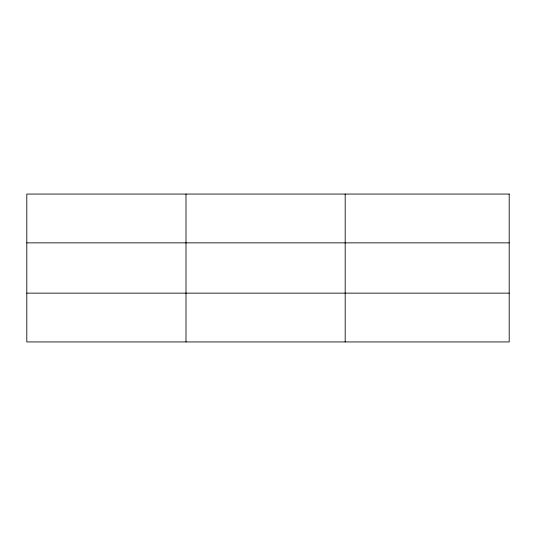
<?xml version="1.0" encoding="UTF-8"?>
<svg xmlns="http://www.w3.org/2000/svg" width="536" height="536" viewBox="0 0 536 536"><rect width="100%" height="100%" fill="white"/><g stroke="black" fill="none" stroke-linecap="round" stroke-linejoin="round"><path stroke-width="0.8" d="M185.992 341.941L185.992 194.059M345.184 341.941L345.184 194.059M26.8 242.862L509.2 242.862M26.8 293.138L509.2 293.138M509.2 194.059L509.2 341.941L26.8 341.941L26.8 194.059L509.2 194.059"/></g></svg>
